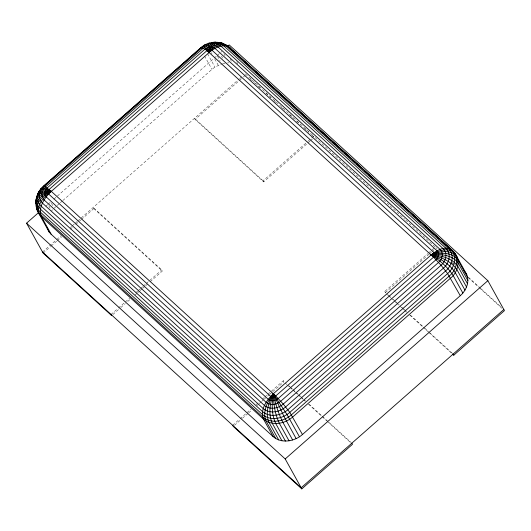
<?xml version="1.0" encoding="UTF-8"?>
<svg xmlns="http://www.w3.org/2000/svg" width="531" height="531" viewBox="0 0 531 531"><rect width="100%" height="100%" fill="white"/><g stroke="black" fill="none" stroke-linecap="round" stroke-linejoin="round"><path stroke-width="0.4" stroke-dasharray="2.65 1.99" d="M51.547 210.827L52.582 209.772M45.819 206.247L47.684 204.601M48.308 204.057L50.173 202.417M53.903 199.138L213.661 58.609M214.285 58.065L216.767 55.874M217.391 55.33L221.739 51.5M54.142 208.192L56.625 206.001M57.248 205.457L59.731 203.273M60.355 202.723L62.22 201.083M62.837 200.539L211.955 69.375L214.949 67.098L221.759 63.906M42.52 251.999L56.107 240.045M56.724 239.501L61.052 235.698M70.318 227.547L71.552 226.458M72.176 225.914L74.645 223.737M75.263 223.199L77.114 221.566M77.732 221.022L238.99 79.179M239.607 78.634L242.7 75.92M43.144 253.128L50.558 246.603M51.175 246.059L56.731 241.167M57.348 240.623L61.676 236.819M70.324 229.213L72.176 227.58M75.887 224.321L80.831 219.973M81.449 219.429L93.801 208.564L93.177 207.435L161.723 269.914L162.347 271.036L148.753 282.99M310.011 141.146L263.675 181.907L195.129 119.435L242.7 77.586M243.324 77.041L245.176 75.415M111.059 314.478L117.855 308.498M118.473 307.953L129.597 298.17M135.777 292.734L137.629 291.107M138.246 290.563L140.098 288.93M140.715 288.386L142.573 286.76M143.191 286.216L145.66 284.039M146.277 283.494L161.723 269.914M263.675 181.907L263.051 180.786L307.535 141.651M308.153 141.107L313.715 136.221L389.462 205.265M112.924 314.511L120.338 307.993M120.955 307.449L125.276 303.646M127.752 301.469L130.221 299.298M135.166 294.951L137.018 293.318M137.635 292.773L139.487 291.147M140.104 290.603L141.956 288.97M142.58 288.426L145.049 286.255M145.667 285.711L148.136 283.534M310.628 140.602L312.48 138.976M232.631 425.278L239.428 419.304M240.045 418.76L251.163 408.976M256.108 404.629L258.577 402.452M262.287 399.193L264.139 397.56M264.757 397.022L267.232 394.845M267.85 394.301L283.295 380.714L285.127 382.386M429.108 254.13L385.24 292.714L384.617 291.585L427.867 253.546M428.484 253.002L435.281 247.021L405.345 219.741M234.49 425.318L241.904 418.8M242.521 418.255L248.083 413.364M248.7 412.819L251.787 410.105M256.732 405.75L258.584 404.124M259.201 403.58L261.06 401.947M261.677 401.403L263.529 399.777M264.146 399.232L269.091 394.885M269.708 394.341L272.177 392.17M272.795 391.626L283.919 381.842L283.295 380.714M429.725 253.586L431.584 251.953M432.201 251.409L434.053 249.776M222.482 63.74L225.37 63.083M227.534 62.917L228.974 62.811M312.487 135.1L245.169 73.743L245.793 74.871M390.073 205.822L404.735 219.184M435.891 247.579L437.119 248.694M452.419 262.639L455.479 265.434M468.329 277.142L480.568 288.3M481.179 288.857L501.377 307.27M250.074 78.774L251.913 80.447M254.362 82.677L255.584 83.792M258.033 86.022L259.871 87.701M265.991 93.277L269.051 96.065M269.662 96.622L270.883 97.737M273.943 100.525L277.003 103.319M281.291 107.222L284.961 110.567M289.242 114.47L293.53 118.38M296.59 121.168L300.261 124.513M304.542 128.416L308.83 132.325M311.889 135.113L314.339 137.343L313.715 136.221M451.204 262.095L453.043 263.768M468.342 277.713L478.743 287.198M479.36 287.756L502.611 308.949M263.051 180.786L194.505 118.307L195.129 119.435M384.617 291.585L385.845 292.7M388.294 294.937L390.736 297.168M393.186 299.398L395.024 301.07M395.635 301.628L399.305 304.973M401.755 307.203L403.593 308.883M404.204 309.44L406.653 311.67M410.324 315.016L424.402 327.846M425.012 328.404L429.294 332.306M429.904 332.864L453.162 354.064M386.468 293.829L388.3 295.501M388.918 296.059L390.75 297.732M391.36 298.289L393.81 300.519M394.42 301.077L396.259 302.756M396.869 303.314L399.319 305.544M399.929 306.102L401.768 307.774M402.379 308.332L404.217 310.004M404.828 310.562L406.66 312.235M409.72 315.022L422.576 326.738M423.187 327.295L428.086 331.762M428.696 332.32L451.954 353.513M288.804 385.738L290.026 386.853M290.636 387.411L292.475 389.084M293.085 389.641L295.535 391.871M296.145 392.429L297.984 394.102M298.595 394.659L300.427 396.332M301.044 396.889L305.325 400.799M308.996 404.144L321.852 415.859M322.463 416.417L351.223 442.635M93.801 208.564L162.347 271.036M285.14 382.957L286.979 384.63M287.59 385.187L289.428 386.86M290.039 387.418L292.488 389.648M293.099 390.205L294.931 391.885M295.548 392.442L297.991 394.672M298.608 395.23L300.44 396.903M301.05 397.46L302.889 399.133M303.5 399.69L305.338 401.363M308.398 404.151L326.757 420.891M327.368 421.448L350.626 442.642M236.713 61.828L237.875 63.932M230.122 58.895L232.067 62.406M223.916 53.691L225.084 55.795M221.48 56.06L222.648 58.164M217.478 56.18L220.206 61.098M211.245 52.622L212.028 54.023M214.75 58.941L218.248 65.253M207.555 53.764L214.949 67.098M204.561 56.034L211.955 69.375M51.421 203.28L53.365 206.785M48.825 205.915L50.77 209.426"/><path stroke-width="0.8" d="M36.765 196.921L35.902 201.72L36.015 203.758C34.515 193.934 43.124 191.233 51.315 191.366L209.128 52.542C214.557 47.909 223.478 42.765 230.129 47.909L452.16 250.287C461.054 257.515 459.129 271.5 450.54 278.151L292.727 416.968C284.948 423.871 271.885 426.347 263.502 419.138L41.471 216.767C33.234 208.51 34.502 193.476 43.476 186.208L201.295 47.392L206.114 44.239L209.36 43.064L208.444 43.967L208.298 45.327L209.128 52.542L433.535 257.17L441.069 265.248L447.613 273.578L460.271 295.701L302.451 434.517C294.672 441.42 281.609 443.896 273.226 436.688L51.195 234.317L49.157 232.02L47.226 227.899M460.271 295.701C466.125 290.63 469.835 282.061 466.736 274.52L455.525 254.316L452.16 250.287L228.35 46.655M49.157 232.02L37.947 211.816C32.066 202.172 42.513 193.384 51.315 191.366L275.722 395.987L283.255 404.064L289.8 412.395L302.451 434.517M37.283 196.835L37.615 194.134L41.491 188.233C45.022 187.456 48.308 189.859 51.315 191.366C44.684 197.559 37.734 207.369 41.471 216.767L51.195 234.317M37.17 195.673L38.975 191.432C42.135 188.007 47.538 190.337 51.315 191.366C44.179 196.238 35.75 205.165 39.433 214.471M39.838 191.094L40.635 189.992M228.927 47.79C225.098 42.686 217.524 41.537 211.57 42.573C209.088 45.175 209.426 49.21 209.128 52.542L205.012 49.131L201.295 47.392L43.057 186.62L43.476 186.208L45.58 186.885L51.315 191.366C43.038 194.665 31.263 206.327 40.628 214.597L262.659 416.968C270.916 424.063 283.78 421.634 291.439 414.83L449.259 276.014C457.583 269.602 459.985 255.292 450.381 249.026C443.538 246.265 436.303 250.599 431.159 254.92L273.346 393.736C266.715 399.929 259.765 409.74 263.502 419.138L273.226 436.688M40.807 188.903L41.491 188.233M111.059 314.478L111.683 315.6L43.144 253.128L26.55 223.193L38.358 212.805M227.334 46.582L229.2 44.936L487.856 280.693L504.45 310.622L453.786 355.186L452.565 354.071M351.841 443.193L352.465 444.314L301.8 488.878L285.207 458.95L487.856 280.693M503.826 309.5L301.177 487.757L42.52 251.999M224.746 44.717C218.181 38.763 210.873 45.832 209.128 52.542L203.585 45.646L200.871 47.803L200.891 48.699M208.802 43.203L212.486 42.354L213.495 42.785M215.606 42.122L211.57 42.573M220.153 42.812L214.325 42.367C210.933 44.544 210.09 48.912 209.128 52.542C206.639 50.399 207.84 40.827 203.459 45.832L203.698 46.562M217 42.593L219.495 43.243L223.684 45.726L445.715 248.096C451.801 253.586 449.279 263.449 443.458 268.115L285.638 406.932C279.684 412.222 269.675 414.114 263.25 408.591L41.219 206.22C37.528 202.908 36.792 197.313 38.663 192.859C42.327 190.29 47.126 190.802 51.315 191.366C45.706 192.355 39.294 194.326 36.447 199.709L37.449 204.959L40.502 209.247L262.533 411.618C269.794 417.857 281.111 415.713 287.848 409.733L445.662 270.916C452.239 265.646 455.094 254.488 448.21 248.289L226.179 45.918L221.447 43.111C215.798 43.137 211.955 48.261 209.128 52.542C213.96 45.845 225.224 40.024 231.012 49.071M225.469 45.055L227.64 46.078M232.067 50.213L237.569 55.224M244.3 61.357L249.802 66.375M255.922 71.951L258.982 74.738M260.203 75.853L262.035 77.526M268.155 83.102L271.215 85.889M272.436 87.004L274.268 88.677M280.388 94.252L282.831 96.483M284.058 97.598L286.501 99.828M292.621 105.403L295.07 107.634M296.291 108.749L298.734 110.979M304.243 115.997L306.686 118.227M308.524 119.9L310.967 122.13M316.476 127.141L318.919 129.372M320.757 131.044L323.206 133.274M328.709 138.292L331.152 140.523M332.379 141.638L335.439 144.425M340.942 149.443L342.774 151.116M344.612 152.789L347.672 155.576M352.564 160.037L355.007 162.267M356.845 163.94L359.905 166.727M364.797 171.188L366.629 172.86M369.078 175.091L372.138 177.878M377.03 182.339L378.862 184.011M380.7 185.684L384.371 189.029M389.263 193.49L391.095 195.162M392.933 196.835L396.604 200.174M400.885 204.077L402.717 205.749M405.166 207.979L408.837 211.325M413.118 215.228L414.95 216.9M417.399 219.13L421.07 222.476M425.351 226.379L426.572 227.494M429.021 229.724L433.913 234.184M437.584 237.53L438.805 238.645M441.254 240.875L446.146 245.335M449.206 248.123L451.038 249.796M26.55 223.193L285.207 458.95M301.8 488.878L233.255 426.406L232.631 425.278M463.722 270.146L466.736 274.52M457.012 256.971C451.071 248.92 439.037 251.409 431.159 254.92C439.648 260.309 447.706 266.947 453.135 275.509L462.859 293.059M467.632 277.454L457.901 259.911C451.908 251.76 439.9 252.524 431.159 254.92C440.425 258.63 449.638 264.113 455.253 272.589L464.977 290.138M467.897 280.58L458.167 263.031C452.193 254.794 440.504 253.845 431.159 254.92C437.272 251.103 445.283 247.99 452.299 251.183C457.364 258.391 453.886 268.321 447.613 273.578L289.8 412.395C282.492 418.886 270.213 421.209 262.334 414.439L40.303 212.061L38.391 209.911L36.154 204.654M467.532 283.8L457.808 266.25C451.908 257.933 440.823 255.331 431.159 254.92C440.81 256.944 451.051 261.073 456.826 269.469L466.55 287.019M453.162 354.064L453.786 355.186M299.457 436.787L286.986 414.532L273.346 393.736C267.518 401.137 262.201 411.571 266.024 421.003L275.755 438.553M296.159 438.633L283.886 416.264L273.346 393.736C268.626 402.186 265.029 412.972 268.965 422.384L278.689 439.933M292.647 439.987L282.923 422.437C278.337 413.417 275.436 403.606 273.346 393.736C270.013 403.022 268.155 413.888 272.224 423.234L281.954 440.783M289.037 440.81L279.313 423.26C274.919 414.12 273.498 403.792 273.346 393.736C271.66 403.573 271.487 414.28 275.708 423.526L285.439 441.075M36.851 206.539L37.051 208.882M39.659 193.948C38.962 197.22 39.931 200.811 42.434 203.094L264.465 405.465C269.854 410.091 278.251 408.505 283.255 404.064L441.069 265.248C445.954 261.338 448.064 253.055 442.96 248.455L220.929 46.084C215.54 41.451 207.143 43.038 202.145 47.478L44.325 186.295L41.299 189.872L39.659 193.948M41.949 192.833L41.903 196.005L44.106 199.948L266.137 402.319C270.332 405.916 276.863 404.682 280.753 401.23L438.566 262.414C442.369 259.374 444.016 252.929 440.04 249.351L218.009 46.98C213.82 43.376 207.282 44.611 203.393 48.062L45.58 186.885L43.223 189.667L41.949 192.833M44.71 192.016L44.982 195.189L46.19 196.882L268.221 399.252C271.089 401.715 275.556 400.872 278.217 398.509L436.031 259.692C438.633 257.615 439.754 253.207 437.04 250.758L215.009 48.387C212.141 45.918 207.674 46.768 205.012 49.131L47.199 187.947L45.586 189.846L44.71 192.016M47.863 191.518L47.85 192.62L48.613 193.988L270.651 396.365L272.164 397.075L274.023 396.936L275.722 395.987L433.535 257.17L434.803 255.099L434.816 253.997L434.053 252.63L212.015 50.259L210.502 49.549L208.643 49.688L206.944 50.637L49.131 189.454L47.863 191.518"/></g></svg>
